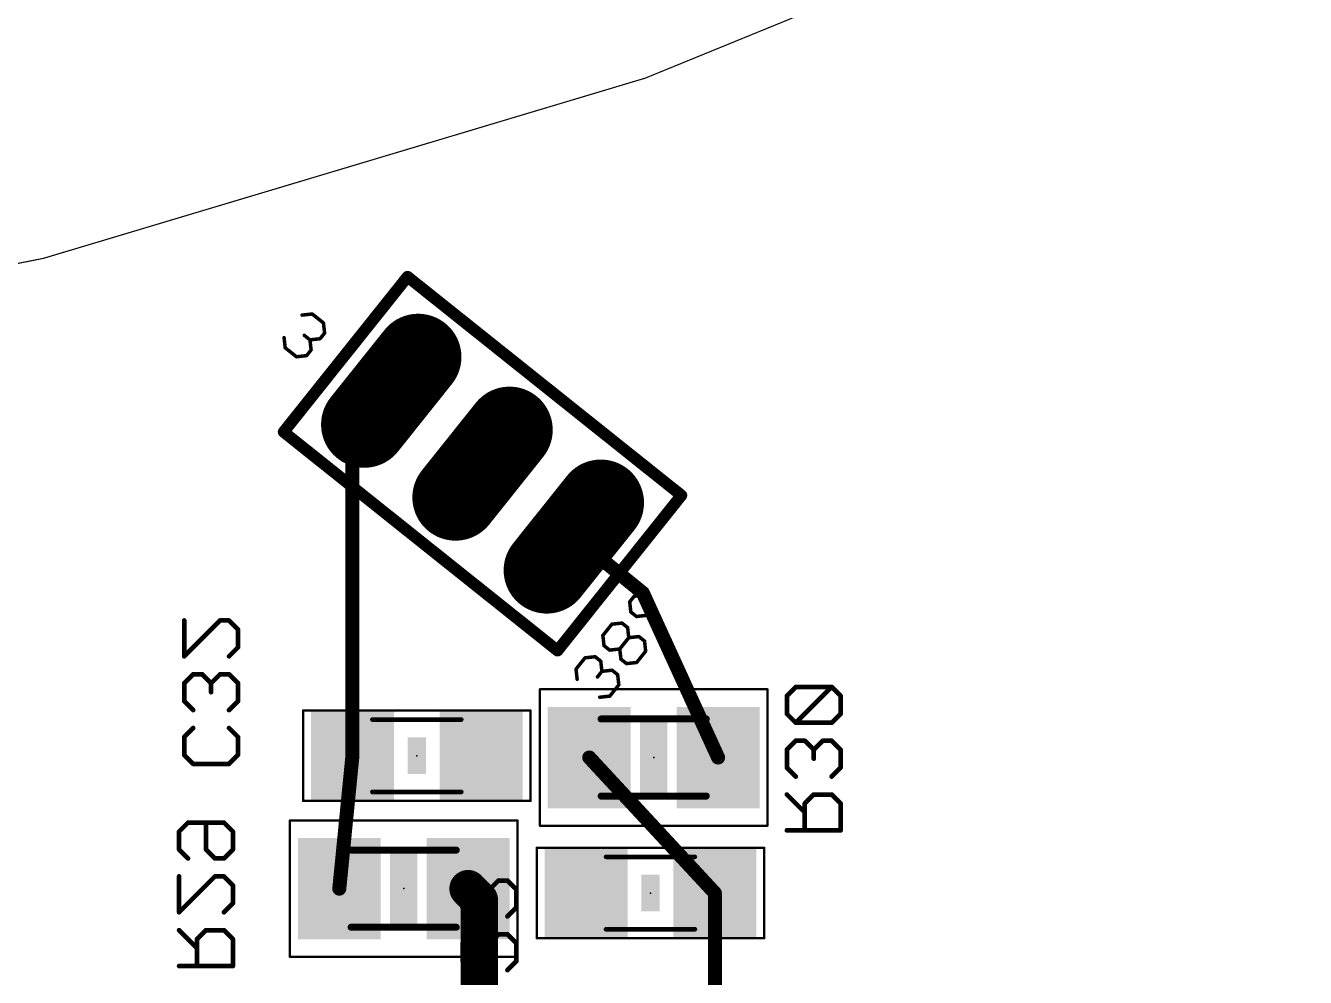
# Model space of a CAD drawing. Extents: x 4 to 288, y -28 to 191.
# Drawn here: x 170.09 to 197.92, y 144.04 to 164.73 of the extents above; entities that cross this region are included whole.
import ezdxf

# ---------------------------------------------------------------- set-up
doc = ezdxf.new("R2010")
doc.units = 0
doc.header["$MEASUREMENT"] = 0
doc.layers.get('0').update_dxf_attribs({"linetype": 'CONTINUOUS'})
for name, color, linetype in [('16', 175, 'CONTINUOUS'), ('17', 82, 'CONTINUOUS'), ('20', 7, 'CONTINUOUS'), ('21', 2, 'CONTINUOUS'), ('23', 7, 'CONTINUOUS'), ('24', 7, 'CONTINUOUS'), ('25', 2, 'CONTINUOUS'), ('26', 3, 'CONTINUOUS'), ('29', 253, 'CONTINUOUS'), ('30', 253, 'CONTINUOUS'), ('32', 253, 'CONTINUOUS'), ('36', 253, 'CONTINUOUS'), ('40', 175, 'CONTINUOUS'), ('44', 253, 'CONTINUOUS'), ('52', 253, 'CONTINUOUS')]:
    doc.layers.add(name, color=color, linetype=linetype)

# ---------------------------------------------------------------- blocks, each defined once
blk = doc.blocks.new('LONGP100')
at = {"const_width": 1}
blk.add_lwpolyline([(-0.5, 0), (0.5, 0)], dxfattribs=at)
at = {"const_width": 0.5}
for points in [[(-0.5, 0.25, 1), (-0.5, -0.25)], [(0.5, -0.25, 1), (0.5, 0.25)]]:
    blk.add_lwpolyline(points, format="xyb", dxfattribs=at)
blk = doc.blocks.new('RECT')
blk.add_solid([(-0.5, -0.5), (0.5, -0.5), (-0.5, 0.5), (0.5, 0.5)])

msp = doc.modelspace()

# ---------------------------------------------------------------- linework, layer by layer
at = {"layer": '16'}
for points, const_width in [([(177.2001, 155.9527), (178.0438, 156.7964)], 0.3048), ([(177.2001, 148.8618), (177.2001, 155.9527)], 0.3048), ([(183.515, 152.4), (182.0139, 153.6271)], 0.3048), ([(185.15, 148.8237), (183.515, 152.4)], 0.3048), ([(176.9144, 145.9725), (177.2001, 148.8618)], 0.3048), ([(182.35, 148.8237), (185.0801, 145.8773)], 0.3048), ([(179.959, 145.7279), (179.7143, 145.9725)], 0.8128), ([(179.959, 143.383), (179.959, 145.7279)], 0.8128), ([(185.0801, 145.8773), (185.0801, 121.92)], 0.3048)]:
    msp.add_lwpolyline(points, dxfattribs=dict(at, const_width=const_width))
for points, const_width in [([(178.0977, 156.7425, 1), (177.9899, 156.8503)], 0.1524), ([(177.2763, 155.9527, 1), (177.1239, 155.9527)], 0.1524), ([(177.1462, 156.0066, 1), (177.254, 155.8989)], 0.1524), ([(182.0621, 153.6861, 1), (181.9657, 153.5681)], 0.1524), ([(183.5843, 152.4317, 1), (183.4457, 152.3683)], 0.1524), ([(183.4668, 152.341, 1), (183.5632, 152.459)], 0.1524), ([(177.1239, 148.8618, 1), (177.2763, 148.8618)], 0.1524), ([(177.2759, 148.8543, 1), (177.1243, 148.8693)], 0.1524), ([(182.4058, 148.8755, 1), (182.2941, 148.7719)], 0.1524), ([(185.0806, 148.792, 1), (185.2193, 148.8554)], 0.1524), ([(179.858, 146.1162, 1), (179.5707, 145.8288)], 0.4064), ([(180.1622, 145.7279, 1), (179.7558, 145.7279)], 0.4064), ([(176.8385, 145.98, 1), (176.9902, 145.965)], 0.1524), ([(179.8153, 145.5842, 1), (180.1027, 145.8716)], 0.4064), ([(185.1563, 145.8773, 1), (185.0039, 145.8773)], 0.1524), ([(185.0242, 145.8255, 1), (185.136, 145.9291)], 0.1524)]:
    msp.add_lwpolyline(points, format="xyb", dxfattribs=dict(at, const_width=const_width))
at = {"layer": '20', "const_width": 0.0254}
for points in [[(71.1264, 186.0347, 2.9429), (202.1142, 186.0347)], [(77.0192, 168.7627, 0.2217), (196.2214, 168.7627)]]:
    msp.add_lwpolyline(points, format="xyb", dxfattribs=at)
at = {"layer": '21'}
for points, const_width in [([(178.3982, 159.2761), (175.7043, 155.9015)], 0.254), ([(184.3534, 154.5221), (178.3982, 159.2761)], 0.254), ([(176.1045, 158.4413), (176.3249, 158.466)], 0.0762), ([(176.3249, 158.466), (176.5699, 158.2704)], 0.0762), ([(176.5946, 158.0501), (176.4968, 157.9276)], 0.0762), ([(176.5699, 158.2704), (176.5946, 158.0501)], 0.0762), ([(175.738, 157.731), (175.7133, 157.9513)], 0.0762), ([(176.2765, 157.9029), (176.154, 158.0007)], 0.0762), ([(176.4968, 157.9276), (176.2765, 157.9029)], 0.0762), ([(176.2765, 157.9029), (176.3012, 157.6826)], 0.0762), ([(175.9831, 157.5353), (175.738, 157.731)], 0.0762), ([(176.2034, 157.5601), (175.9831, 157.5353)], 0.0762), ([(176.3012, 157.6826), (176.2034, 157.5601)], 0.0762), ([(181.6595, 151.1475), (175.7043, 155.9015)], 0.254), ([(184.3534, 154.5221), (181.6595, 151.1475)], 0.254)]:
    msp.add_lwpolyline(points, dxfattribs=dict(at, const_width=const_width))
for points, const_width in [([(178.4378, 159.3257, 1), (178.3586, 159.2264)], 0.127), ([(178.4478, 159.2364, 1), (178.3486, 159.3157)], 0.127), ([(176.1024, 158.4603, 1), (176.1067, 158.4224)], 0.0381), ([(176.3368, 158.4809, 1), (176.313, 158.4512)], 0.0381), ([(176.327, 158.4471, 1), (176.3227, 158.485)], 0.0381), ([(176.5888, 158.2726, 1), (176.551, 158.2683)], 0.0381), ([(176.558, 158.2556, 1), (176.5818, 158.2853)], 0.0381), ([(176.5757, 158.048, 1), (176.6135, 158.0522)], 0.0381), ([(176.6095, 158.0382, 1), (176.5797, 158.062)], 0.0381), ([(175.7323, 157.9534, 1), (175.6944, 157.9491)], 0.0381), ([(176.1659, 158.0156, 1), (176.1421, 157.9858)], 0.0381), ([(176.2954, 157.905, 1), (176.2576, 157.9008)], 0.0381), ([(176.2744, 157.9218, 1), (176.2786, 157.884)], 0.0381), ([(176.2646, 157.888, 1), (176.2884, 157.9178)], 0.0381), ([(176.4819, 157.9395, 1), (176.5117, 157.9157)], 0.0381), ([(176.4989, 157.9087, 1), (176.4947, 157.9465)], 0.0381), ([(175.7499, 157.7458, 1), (175.7262, 157.7161)], 0.0381), ([(175.7191, 157.7288, 1), (175.757, 157.7331)], 0.0381), ([(175.981, 157.5543, 1), (175.9852, 157.5164)], 0.0381), ([(175.9712, 157.5205, 1), (175.995, 157.5502)], 0.0381), ([(176.1885, 157.5719, 1), (176.2183, 157.5482)], 0.0381), ([(176.2055, 157.5411, 1), (176.2013, 157.579)], 0.0381), ([(176.2823, 157.6804, 1), (176.3201, 157.6847)], 0.0381), ([(176.3161, 157.6707, 1), (176.2863, 157.6945)], 0.0381), ([(175.7439, 155.9511, 1), (175.6647, 155.8518)], 0.127), ([(175.6547, 155.9411, 1), (175.7539, 155.8618)], 0.127), ([(184.403, 154.4825, 1), (184.3038, 154.5617)], 0.127), ([(184.3138, 154.4725, 1), (184.393, 154.5717)], 0.127), ([(181.6099, 151.1871, 1), (181.7091, 151.1079)], 0.127), ([(181.6199, 151.0979, 1), (181.6991, 151.1971)], 0.127)]:
    msp.add_lwpolyline(points, format="xyb", dxfattribs=dict(at, const_width=const_width))
at = {"layer": '23'}
msp.add_point((180.0289, 155.2118), dxfattribs=at)
at = {"layer": '24'}
for p in [(178.6001, 148.8618), (183.75, 148.8237), (178.3144, 145.9725), (183.6801, 145.8773)]:
    msp.add_point(p, dxfattribs=at)
at = {"layer": '25', "const_width": 0.0762}
for points in [[(183.2284, 152.2075), (183.3262, 152.33)], [(183.2531, 151.9871), (183.2284, 152.2075)], [(183.3262, 152.33), (183.5466, 152.3547)], [(183.5466, 152.3547), (183.6691, 152.2569)], [(183.6691, 152.2569), (183.6938, 152.0366)], [(183.3757, 151.8893), (183.2531, 151.9871)], [(183.596, 151.9141), (183.3757, 151.8893)], [(183.6938, 152.0366), (183.596, 151.9141)], [(182.6448, 151.4763), (182.8404, 151.7214)], [(182.8404, 151.7214), (183.0607, 151.7461)], [(183.0607, 151.7461), (183.1832, 151.6483)], [(183.1832, 151.6483), (183.2079, 151.428)], [(182.6695, 151.256), (182.6448, 151.4763)], [(183.0123, 151.1829), (183.2079, 151.428)], [(183.2079, 151.428), (183.4283, 151.4527)], [(183.4283, 151.4527), (183.5508, 151.3549)], [(183.5508, 151.3549), (183.5755, 151.1345)], [(182.792, 151.1582), (182.6695, 151.256)], [(183.0123, 151.1829), (182.792, 151.1582)], [(183.037, 150.9626), (183.0123, 151.1829)], [(183.5755, 151.1345), (183.3799, 150.8895)], [(182.0611, 150.7452), (182.2567, 150.9902)], [(182.2567, 150.9902), (182.4771, 151.015)], [(182.4771, 151.015), (182.5996, 150.9172)], [(182.5996, 150.9172), (182.6243, 150.6968)], [(183.1596, 150.8648), (183.037, 150.9626)], [(183.3799, 150.8895), (183.1596, 150.8648)], [(182.0858, 150.5249), (182.0611, 150.7452)], [(182.6243, 150.6968), (182.5265, 150.5743)], [(182.6243, 150.6968), (182.8446, 150.7215)], [(182.8446, 150.7215), (182.9671, 150.6237)], [(182.9671, 150.6237), (182.9918, 150.4034)], [(182.9918, 150.4034), (182.7962, 150.1584)], [(182.7962, 150.1584), (182.5759, 150.1337)]]:
    msp.add_lwpolyline(points, dxfattribs=at)
at = {"layer": '25', "const_width": 0.0381}
for points in [[(183.2474, 152.2096, 1), (183.2095, 152.2053)], [(183.2135, 152.2193, 1), (183.2433, 152.1956)], [(183.3241, 152.3489, 1), (183.3284, 152.311)], [(183.3411, 152.3181, 1), (183.3113, 152.3419)], [(183.5584, 152.3696, 1), (183.5347, 152.3398)], [(183.5487, 152.3358, 1), (183.5444, 152.3736)], [(183.688, 152.259, 1), (183.6501, 152.2548)], [(183.6572, 152.242, 1), (183.681, 152.2718)], [(183.265, 152.002, 1), (183.2413, 151.9723)], [(183.2342, 151.985, 1), (183.2721, 151.9893)], [(183.5811, 151.9259, 1), (183.6109, 151.9022)], [(183.5981, 151.8951, 1), (183.5939, 151.933)], [(183.6749, 152.0344, 1), (183.7127, 152.0387)], [(183.7087, 152.0247, 1), (183.6789, 152.0485)], [(182.8383, 151.7403, 1), (182.8425, 151.7024)], [(182.8553, 151.7095, 1), (182.8255, 151.7333)], [(183.0726, 151.761, 1), (183.0488, 151.7312)], [(183.0628, 151.7272, 1), (183.0586, 151.765)], [(183.2022, 151.6504, 1), (183.1643, 151.6462)], [(183.1713, 151.6334, 1), (183.1951, 151.6632)], [(183.3735, 151.9083, 1), (183.3778, 151.8704)], [(183.3638, 151.8744, 1), (183.3875, 151.9042)], [(182.6637, 151.4785, 1), (182.6258, 151.4742)], [(182.6299, 151.4882, 1), (182.6597, 151.4645)], [(183.2058, 151.4469, 1), (183.2101, 151.409)], [(183.189, 151.4258, 1), (183.2269, 151.4301)], [(183.2228, 151.4161, 1), (183.1931, 151.4398)], [(183.4401, 151.4676, 1), (183.4164, 151.4378)], [(183.4304, 151.4337, 1), (183.4261, 151.4716)], [(183.5697, 151.357, 1), (183.5318, 151.3527)], [(183.5389, 151.34, 1), (183.5627, 151.3698)], [(182.6814, 151.2709, 1), (182.6576, 151.2411)], [(182.6506, 151.2539, 1), (182.6884, 151.2581)], [(182.7899, 151.1771, 1), (182.7941, 151.1393)], [(182.7801, 151.1433, 1), (182.8039, 151.1731)], [(183.0313, 151.185, 1), (182.9934, 151.1808)], [(182.9974, 151.1948, 1), (183.0272, 151.171)], [(183.0145, 151.164, 1), (183.0102, 151.2019)], [(183.5566, 151.1324, 1), (183.5944, 151.1367)], [(183.5904, 151.1227, 1), (183.5606, 151.1464)], [(182.2546, 151.0092, 1), (182.2589, 150.9713)], [(182.2716, 150.9784, 1), (182.2419, 151.0021)], [(182.4889, 151.0298, 1), (182.4652, 151.0001)], [(182.4792, 150.996, 1), (182.4749, 151.0339)], [(182.6185, 150.9193, 1), (182.5806, 150.915)], [(182.5877, 150.9023, 1), (182.6115, 150.932)], [(183.0489, 150.9775, 1), (183.0252, 150.9477)], [(183.0181, 150.9605, 1), (183.056, 150.9647)], [(183.1574, 150.8837, 1), (183.1617, 150.8459)], [(183.1477, 150.8499, 1), (183.1715, 150.8797)], [(183.365, 150.9014, 1), (183.3948, 150.8776)], [(183.382, 150.8706, 1), (183.3778, 150.9084)], [(182.0801, 150.7473, 1), (182.0422, 150.7431)], [(182.0462, 150.7571, 1), (182.076, 150.7333)], [(182.0669, 150.5228, 1), (182.1048, 150.527)], [(182.5116, 150.5862, 1), (182.5414, 150.5624)], [(182.6222, 150.7158, 1), (182.6264, 150.6779)], [(182.6054, 150.6947, 1), (182.6432, 150.699)], [(182.6392, 150.6849, 1), (182.6094, 150.7087)], [(182.8565, 150.7364, 1), (182.8327, 150.7067)], [(182.8467, 150.7026, 1), (182.8425, 150.7405)], [(182.9861, 150.6259, 1), (182.9482, 150.6216)], [(182.9552, 150.6089, 1), (182.979, 150.6386)], [(182.9729, 150.4013, 1), (183.0108, 150.4055)], [(183.0067, 150.3915, 1), (182.977, 150.4153)], [(182.5738, 150.1526, 1), (182.578, 150.1147)], [(182.7813, 150.1703, 1), (182.8111, 150.1465)], [(182.7984, 150.1395, 1), (182.7941, 150.1773)]]:
    msp.add_lwpolyline(points, format="xyb", dxfattribs=at)
at = {"layer": '26', "const_width": 0.1016}
for points in [[(173.5423, 151.803), (173.5423, 151.0234)], [(173.5423, 151.0234), (174.3219, 151.803)], [(174.3219, 151.803), (174.5168, 151.803)], [(174.5168, 151.803), (174.7117, 151.6081)], [(174.7117, 151.6081), (174.7117, 151.2183)], [(174.7117, 151.2183), (174.5168, 151.0234)], [(173.7372, 150.6336), (173.5423, 150.4387)], [(173.9321, 150.6336), (173.7372, 150.6336)], [(174.127, 150.4387), (173.9321, 150.6336)], [(174.3219, 150.6336), (174.127, 150.4387)], [(174.5168, 150.6336), (174.3219, 150.6336)], [(174.7117, 150.4387), (174.5168, 150.6336)], [(173.5423, 150.4387), (173.5423, 150.0489)], [(174.127, 150.4387), (174.127, 150.2438)], [(174.7117, 150.0489), (174.7117, 150.4387)], [(186.8404, 150.3578), (186.6455, 150.1629)], [(187.62, 150.3578), (186.8404, 150.3578)], [(186.8404, 149.5782), (187.62, 150.3578)], [(187.8149, 150.1629), (187.62, 150.3578)], [(173.5423, 150.0489), (173.7372, 149.854)], [(174.5168, 149.854), (174.7117, 150.0489)], [(186.6455, 150.1629), (186.6455, 149.7731)], [(187.8149, 149.7731), (187.8149, 150.1629)], [(186.6455, 149.7731), (186.8404, 149.5782)], [(187.62, 149.5782), (187.8149, 149.7731)], [(173.5423, 149.2693), (173.7372, 149.4642)], [(174.5168, 149.4642), (174.7117, 149.2693)], [(186.8404, 149.5782), (187.62, 149.5782)], [(173.5423, 148.8795), (173.5423, 149.2693)], [(174.7117, 149.2693), (174.7117, 148.8795)], [(186.8404, 149.1884), (186.6455, 148.9935)], [(187.0353, 149.1884), (186.8404, 149.1884)], [(187.2302, 148.9935), (187.0353, 149.1884)], [(187.4251, 149.1884), (187.2302, 148.9935)], [(187.62, 149.1884), (187.4251, 149.1884)], [(187.8149, 148.9935), (187.62, 149.1884)], [(173.7372, 148.6846), (173.5423, 148.8795)], [(174.7117, 148.8795), (174.5168, 148.6846)], [(186.6455, 148.9935), (186.6455, 148.6037)], [(187.2302, 148.9935), (187.2302, 148.7986)], [(187.8149, 148.6037), (187.8149, 148.9935)], [(174.5168, 148.6846), (173.7372, 148.6846)], [(186.6455, 148.6037), (186.8404, 148.4088)], [(187.62, 148.4088), (187.8149, 148.6037)], [(187.0353, 147.6292), (186.6455, 148.019)], [(187.2302, 148.019), (187.0353, 147.8241)], [(187.62, 148.019), (187.2302, 148.019)], [(187.8149, 147.8241), (187.62, 148.019)], [(187.0353, 147.8241), (187.0353, 147.2394)], [(187.8149, 147.2394), (187.8149, 147.8241)], [(173.4313, 147.2138), (173.6262, 147.4087)], [(173.4313, 146.824), (173.4313, 147.2138)], [(173.6262, 147.4087), (174.4058, 147.4087)], [(174.016, 146.824), (174.016, 147.4087)], [(174.4058, 147.4087), (174.6007, 147.2138)], [(174.6007, 147.2138), (174.6007, 146.824)], [(186.6455, 147.2394), (187.8149, 147.2394)], [(173.6262, 146.6291), (173.4313, 146.824)], [(174.2109, 146.6291), (174.016, 146.824)], [(174.4058, 146.6291), (174.2109, 146.6291)], [(174.6007, 146.824), (174.4058, 146.6291)], [(173.4313, 146.2393), (173.4313, 145.4597)], [(173.4313, 145.4597), (174.2109, 146.2393)], [(174.2109, 146.2393), (174.4058, 146.2393)], [(174.4058, 146.2393), (174.6007, 146.0444)], [(174.6007, 146.0444), (174.6007, 145.6546)], [(179.7911, 146.1497), (179.5962, 145.9548)], [(179.986, 146.1497), (179.7911, 146.1497)], [(180.1809, 145.9548), (179.986, 146.1497)], [(180.3758, 146.1497), (180.1809, 145.9548)], [(180.5707, 146.1497), (180.3758, 146.1497)], [(180.7656, 145.9548), (180.5707, 146.1497)], [(179.5962, 145.9548), (179.5962, 145.565)], [(180.1809, 145.9548), (180.1809, 145.7599)], [(180.7656, 145.565), (180.7656, 145.9548)], [(174.6007, 145.6546), (174.4058, 145.4597)], [(179.5962, 145.565), (179.7911, 145.3701)], [(180.5707, 145.3701), (180.7656, 145.565)], [(173.8211, 144.6801), (173.4313, 145.0699)], [(174.016, 145.0699), (173.8211, 144.875)], [(174.4058, 145.0699), (174.016, 145.0699)], [(174.6007, 144.875), (174.4058, 145.0699)], [(179.7911, 144.9803), (179.5962, 144.7854)], [(179.986, 144.9803), (179.7911, 144.9803)], [(180.1809, 144.7854), (179.986, 144.9803)], [(180.3758, 144.9803), (180.1809, 144.7854)], [(180.5707, 144.9803), (180.3758, 144.9803)], [(180.7656, 144.7854), (180.5707, 144.9803)], [(173.8211, 144.875), (173.8211, 144.2903)], [(174.6007, 144.2903), (174.6007, 144.875)], [(179.5962, 144.7854), (179.5962, 144.3956)], [(180.1809, 144.7854), (180.1809, 144.5905)], [(180.7656, 144.3956), (180.7656, 144.7854)], [(179.5962, 144.3956), (179.7911, 144.2007)], [(180.5707, 144.2007), (180.7656, 144.3956)], [(173.4313, 144.2903), (174.6007, 144.2903)]]:
    msp.add_lwpolyline(points, dxfattribs=at)
at = {"layer": '26', "const_width": 0.0508}
for points in [[(173.5677, 151.803, 1), (173.5169, 151.803)], [(174.3219, 151.8284, 1), (174.3219, 151.7776)], [(174.3398, 151.785, 1), (174.3039, 151.8209)], [(174.5347, 151.8209, 1), (174.4988, 151.785)], [(174.5168, 151.7776, 1), (174.5168, 151.8284)], [(174.7371, 151.6081, 1), (174.6863, 151.6081)], [(174.6937, 151.5901, 1), (174.7296, 151.626)], [(174.6863, 151.2183, 1), (174.7371, 151.2183)], [(174.7296, 151.2003, 1), (174.6937, 151.2362)], [(173.5243, 151.0413, 1), (173.5602, 151.0054)], [(173.5169, 151.0234, 1), (173.5677, 151.0234)], [(174.4988, 151.0413, 1), (174.5347, 151.0054)], [(173.7372, 150.659, 1), (173.7372, 150.6082)], [(173.7551, 150.6156, 1), (173.7192, 150.6515)], [(173.95, 150.6515, 1), (173.9141, 150.6156)], [(173.9321, 150.6082, 1), (173.9321, 150.659)], [(174.3219, 150.659, 1), (174.3219, 150.6082)], [(174.3398, 150.6156, 1), (174.3039, 150.6515)], [(174.5347, 150.6515, 1), (174.4988, 150.6156)], [(174.5168, 150.6082, 1), (174.5168, 150.659)], [(173.5677, 150.4387, 1), (173.5169, 150.4387)], [(173.5243, 150.4566, 1), (173.5602, 150.4207)], [(174.1524, 150.4387, 1), (174.1016, 150.4387)], [(174.109, 150.4566, 1), (174.1449, 150.4207)], [(174.1016, 150.2438, 1), (174.1524, 150.2438)], [(174.109, 150.4207, 1), (174.1449, 150.4566)], [(174.7371, 150.4387, 1), (174.6863, 150.4387)], [(174.6937, 150.4207, 1), (174.7296, 150.4566)], [(186.8404, 150.3832, 1), (186.8404, 150.3324)], [(186.8584, 150.3398, 1), (186.8225, 150.3757)], [(187.638, 150.3757, 1), (187.6021, 150.3398)], [(187.638, 150.3398, 1), (187.6021, 150.3757)], [(187.62, 150.3324, 1), (187.62, 150.3832)], [(173.5602, 150.0668, 1), (173.5243, 150.0309)], [(173.5169, 150.0489, 1), (173.5677, 150.0489)], [(174.6863, 150.0489, 1), (174.7371, 150.0489)], [(174.7296, 150.0309, 1), (174.6937, 150.0668)], [(186.6709, 150.1629, 1), (186.6201, 150.1629)], [(186.6276, 150.1808, 1), (186.6635, 150.1449)], [(187.8403, 150.1629, 1), (187.7895, 150.1629)], [(187.797, 150.1449, 1), (187.8329, 150.1808)], [(173.7192, 149.836, 1), (173.7551, 149.8719)], [(174.4988, 149.8719, 1), (174.5347, 149.836)], [(186.6201, 149.7731, 1), (186.6709, 149.7731)], [(186.6635, 149.791, 1), (186.6276, 149.7551)], [(187.7895, 149.7731, 1), (187.8403, 149.7731)], [(187.8329, 149.7551, 1), (187.797, 149.791)], [(173.7551, 149.4462, 1), (173.7192, 149.4821)], [(174.5347, 149.4821, 1), (174.4988, 149.4462)], [(186.8404, 149.6036, 1), (186.8404, 149.5528)], [(186.8225, 149.5961, 1), (186.8584, 149.5602)], [(186.8225, 149.5602, 1), (186.8584, 149.5961)], [(187.6021, 149.5961, 1), (187.638, 149.5602)], [(187.62, 149.5528, 1), (187.62, 149.6036)], [(173.5677, 149.2693, 1), (173.5169, 149.2693)], [(173.5243, 149.2872, 1), (173.5602, 149.2513)], [(174.7371, 149.2693, 1), (174.6863, 149.2693)], [(174.6937, 149.2513, 1), (174.7296, 149.2872)], [(186.8404, 149.2138, 1), (186.8404, 149.163)], [(186.8584, 149.1704, 1), (186.8225, 149.2063)], [(187.0533, 149.2063, 1), (187.0174, 149.1704)], [(187.0353, 149.163, 1), (187.0353, 149.2138)], [(187.4251, 149.2138, 1), (187.4251, 149.163)], [(187.4431, 149.1704, 1), (187.4072, 149.2063)], [(187.638, 149.2063, 1), (187.6021, 149.1704)], [(187.62, 149.163, 1), (187.62, 149.2138)], [(173.5602, 148.8974, 1), (173.5243, 148.8615)], [(173.5169, 148.8795, 1), (173.5677, 148.8795)], [(174.6863, 148.8795, 1), (174.7371, 148.8795)], [(174.7296, 148.8615, 1), (174.6937, 148.8974)], [(186.6709, 148.9935, 1), (186.6201, 148.9935)], [(186.6276, 149.0114, 1), (186.6635, 148.9755)], [(187.2556, 148.9935, 1), (187.2048, 148.9935)], [(187.2123, 149.0114, 1), (187.2482, 148.9755)], [(187.2123, 148.9755, 1), (187.2482, 149.0114)], [(187.8403, 148.9935, 1), (187.7895, 148.9935)], [(187.797, 148.9755, 1), (187.8329, 149.0114)], [(173.7372, 148.71, 1), (173.7372, 148.6592)], [(173.7192, 148.6666, 1), (173.7551, 148.7025)], [(174.4988, 148.7025, 1), (174.5347, 148.6666)], [(174.5168, 148.6592, 1), (174.5168, 148.71)], [(186.6201, 148.6037, 1), (186.6709, 148.6037)], [(186.6635, 148.6216, 1), (186.6276, 148.5857)], [(187.2048, 148.7986, 1), (187.2556, 148.7986)], [(187.7895, 148.6037, 1), (187.8403, 148.6037)], [(187.8329, 148.5857, 1), (187.797, 148.6216)], [(186.8225, 148.3908, 1), (186.8584, 148.4267)], [(187.6021, 148.4267, 1), (187.638, 148.3908)], [(186.6635, 148.0369, 1), (186.6276, 148.001)], [(187.2302, 148.0444, 1), (187.2302, 147.9936)], [(187.2482, 148.001, 1), (187.2123, 148.0369)], [(187.638, 148.0369, 1), (187.6021, 148.001)], [(187.62, 147.9936, 1), (187.62, 148.0444)], [(187.0607, 147.8241, 1), (187.0099, 147.8241)], [(187.0174, 147.842, 1), (187.0533, 147.8061)], [(187.8403, 147.8241, 1), (187.7895, 147.8241)], [(187.797, 147.8061, 1), (187.8329, 147.842)], [(187.0174, 147.6112, 1), (187.0533, 147.6471)], [(173.4567, 147.2138, 1), (173.4059, 147.2138)], [(173.4134, 147.2318, 1), (173.4493, 147.1959)], [(173.6262, 147.4341, 1), (173.6262, 147.3833)], [(173.6442, 147.3908, 1), (173.6083, 147.4267)], [(174.0414, 147.4087, 1), (173.9906, 147.4087)], [(174.4238, 147.4267, 1), (174.3879, 147.3908)], [(174.4058, 147.3833, 1), (174.4058, 147.4341)], [(174.6261, 147.2138, 1), (174.5753, 147.2138)], [(174.5828, 147.1959, 1), (174.6187, 147.2318)], [(186.6455, 147.2648, 1), (186.6455, 147.214)], [(187.0099, 147.2394, 1), (187.0607, 147.2394)], [(187.7895, 147.2394, 1), (187.8403, 147.2394)], [(187.8149, 147.214, 1), (187.8149, 147.2648)], [(173.4059, 146.824, 1), (173.4567, 146.824)], [(173.4493, 146.842, 1), (173.4134, 146.8061)], [(173.6083, 146.6112, 1), (173.6442, 146.6471)], [(173.9906, 146.824, 1), (174.0414, 146.824)], [(174.034, 146.842, 1), (173.9981, 146.8061)], [(174.2109, 146.6545, 1), (174.2109, 146.6037)], [(174.193, 146.6112, 1), (174.2289, 146.6471)], [(174.3879, 146.6471, 1), (174.4238, 146.6112)], [(174.4058, 146.6037, 1), (174.4058, 146.6545)], [(174.5753, 146.824, 1), (174.6261, 146.824)], [(174.6187, 146.8061, 1), (174.5828, 146.842)], [(173.4567, 146.2393, 1), (173.4059, 146.2393)], [(174.2109, 146.2647, 1), (174.2109, 146.2139)], [(174.2289, 146.2214, 1), (174.193, 146.2573)], [(174.4238, 146.2573, 1), (174.3879, 146.2214)], [(174.4058, 146.2139, 1), (174.4058, 146.2647)], [(174.6261, 146.0444, 1), (174.5753, 146.0444)], [(179.7911, 146.1751, 1), (179.7911, 146.1243)], [(179.809, 146.1317, 1), (179.7731, 146.1676)], [(180.0039, 146.1676, 1), (179.968, 146.1317)], [(179.986, 146.1243, 1), (179.986, 146.1751)], [(180.3758, 146.1751, 1), (180.3758, 146.1243)], [(180.3937, 146.1317, 1), (180.3578, 146.1676)], [(180.5886, 146.1676, 1), (180.5527, 146.1317)], [(180.5707, 146.1243, 1), (180.5707, 146.1751)], [(174.5828, 146.0265, 1), (174.6187, 146.0624)], [(179.6216, 145.9548, 1), (179.5708, 145.9548)], [(179.5782, 145.9727, 1), (179.6141, 145.9368)], [(180.2063, 145.9548, 1), (180.1555, 145.9548)], [(180.1629, 145.9727, 1), (180.1988, 145.9368)], [(180.1629, 145.9368, 1), (180.1988, 145.9727)], [(180.791, 145.9548, 1), (180.7402, 145.9548)], [(180.7476, 145.9368, 1), (180.7835, 145.9727)], [(174.5753, 145.6546, 1), (174.6261, 145.6546)], [(174.6187, 145.6367, 1), (174.5828, 145.6726)], [(179.6141, 145.5829, 1), (179.5782, 145.547)], [(179.5708, 145.565, 1), (179.6216, 145.565)], [(180.1555, 145.7599, 1), (180.2063, 145.7599)], [(180.7402, 145.565, 1), (180.791, 145.565)], [(180.7835, 145.547, 1), (180.7476, 145.5829)], [(173.4059, 145.4597, 1), (173.4567, 145.4597)], [(173.4134, 145.4777, 1), (173.4493, 145.4418)], [(174.3879, 145.4777, 1), (174.4238, 145.4418)], [(179.7731, 145.3521, 1), (179.809, 145.388)], [(180.5527, 145.388, 1), (180.5886, 145.3521)], [(173.4493, 145.0879, 1), (173.4134, 145.052)], [(174.016, 145.0953, 1), (174.016, 145.0445)], [(174.034, 145.052, 1), (173.9981, 145.0879)], [(174.4238, 145.0879, 1), (174.3879, 145.052)], [(174.4058, 145.0445, 1), (174.4058, 145.0953)], [(179.7911, 145.0057, 1), (179.7911, 144.9549)], [(179.809, 144.9623, 1), (179.7731, 144.9982)], [(180.0039, 144.9982, 1), (179.968, 144.9623)], [(179.986, 144.9549, 1), (179.986, 145.0057)], [(180.3758, 145.0057, 1), (180.3758, 144.9549)], [(180.3937, 144.9623, 1), (180.3578, 144.9982)], [(180.5886, 144.9982, 1), (180.5527, 144.9623)], [(180.5707, 144.9549, 1), (180.5707, 145.0057)], [(173.8465, 144.875, 1), (173.7957, 144.875)], [(173.8032, 144.893, 1), (173.8391, 144.8571)], [(173.8032, 144.6622, 1), (173.8391, 144.6981)], [(174.6261, 144.875, 1), (174.5753, 144.875)], [(174.5828, 144.8571, 1), (174.6187, 144.893)], [(179.6216, 144.7854, 1), (179.5708, 144.7854)], [(179.5782, 144.8033, 1), (179.6141, 144.7674)], [(180.2063, 144.7854, 1), (180.1555, 144.7854)], [(180.1629, 144.8033, 1), (180.1988, 144.7674)], [(180.1629, 144.7674, 1), (180.1988, 144.8033)], [(180.791, 144.7854, 1), (180.7402, 144.7854)], [(180.7476, 144.7674, 1), (180.7835, 144.8033)], [(179.6141, 144.4135, 1), (179.5782, 144.3776)], [(180.1555, 144.5905, 1), (180.2063, 144.5905)], [(180.7835, 144.3776, 1), (180.7476, 144.4135)], [(173.4313, 144.3157, 1), (173.4313, 144.2649)], [(173.7957, 144.2903, 1), (173.8465, 144.2903)], [(174.5753, 144.2903, 1), (174.6261, 144.2903)], [(174.6007, 144.2649, 1), (174.6007, 144.3157)], [(179.5708, 144.3956, 1), (179.6216, 144.3956)], [(179.7731, 144.1827, 1), (179.809, 144.2186)], [(180.5527, 144.2186, 1), (180.5886, 144.1827)], [(180.7402, 144.3956, 1), (180.791, 144.3956)]]:
    msp.add_lwpolyline(points, format="xyb", dxfattribs=at)
at = {"layer": '40', "const_width": 0.0508}
for points in [[(186.2229, 150.3067), (181.2769, 150.3067)], [(181.2769, 150.3067), (181.2769, 147.3407)], [(186.2229, 147.3407), (186.2229, 150.3067)], [(181.0731, 149.8448), (176.1271, 149.8448)], [(176.1271, 149.8448), (176.1271, 147.8788)], [(181.0731, 147.8788), (181.0731, 149.8448)], [(176.1271, 147.8788), (181.0731, 147.8788)], [(180.7874, 147.4555), (175.8414, 147.4555)], [(175.8414, 147.4555), (175.8414, 144.4895)], [(180.7874, 144.4895), (180.7874, 147.4555)], [(181.2769, 147.3407), (186.2229, 147.3407)], [(186.1531, 146.8603), (181.2071, 146.8603)], [(181.2071, 146.8603), (181.2071, 144.8943)], [(186.1531, 144.8943), (186.1531, 146.8603)], [(181.2071, 144.8943), (186.1531, 144.8943)], [(175.8414, 144.4895), (180.7874, 144.4895)]]:
    msp.add_lwpolyline(points, dxfattribs=at)
at = {"layer": '40', "const_width": 0.0254}
for points in [[(181.2769, 150.3194, 1), (181.2769, 150.294)], [(181.2896, 150.3067, 1), (181.2643, 150.3067)], [(186.2356, 150.3067, 1), (186.2103, 150.3067)], [(186.2229, 150.294, 1), (186.2229, 150.3194)], [(176.1271, 149.8575, 1), (176.1271, 149.8321)], [(176.1398, 149.8448, 1), (176.1144, 149.8448)], [(181.0858, 149.8448, 1), (181.0604, 149.8448)], [(181.0731, 149.8321, 1), (181.0731, 149.8575)], [(176.1271, 147.8915, 1), (176.1271, 147.8661)], [(176.1144, 147.8788, 1), (176.1398, 147.8788)], [(181.0604, 147.8788, 1), (181.0858, 147.8788)], [(181.0731, 147.8661, 1), (181.0731, 147.8915)], [(175.8414, 147.4682, 1), (175.8414, 147.4428)], [(175.8541, 147.4555, 1), (175.8287, 147.4555)], [(180.8, 147.4555, 1), (180.7747, 147.4555)], [(180.7874, 147.4428, 1), (180.7874, 147.4682)], [(181.2769, 147.3534, 1), (181.2769, 147.328)], [(181.2643, 147.3407, 1), (181.2896, 147.3407)], [(186.2103, 147.3407, 1), (186.2356, 147.3407)], [(186.2229, 147.328, 1), (186.2229, 147.3534)], [(181.2071, 146.873, 1), (181.2071, 146.8476)], [(181.2198, 146.8603, 1), (181.1944, 146.8603)], [(186.1658, 146.8603, 1), (186.1404, 146.8603)], [(186.1531, 146.8476, 1), (186.1531, 146.873)], [(181.2071, 144.907, 1), (181.2071, 144.8816)], [(181.1944, 144.8943, 1), (181.2198, 144.8943)], [(186.1404, 144.8943, 1), (186.1658, 144.8943)], [(186.1531, 144.8816, 1), (186.1531, 144.907)], [(175.8414, 144.5022, 1), (175.8414, 144.4768)], [(175.8287, 144.4895, 1), (175.8541, 144.4895)], [(180.7747, 144.4895, 1), (180.8, 144.4895)], [(180.7874, 144.4768, 1), (180.7874, 144.5022)]]:
    msp.add_lwpolyline(points, format="xyb", dxfattribs=at)
at = {"layer": '44'}
for centre in [(178.0438, 156.7964), (180.0289, 155.2118), (182.0139, 153.6271)]:
    msp.add_circle(centre, 0.4, dxfattribs=at)
at = {"layer": '52'}
for points, const_width in [([(182.607, 149.6619), (184.893, 149.6619)], 0.1524), ([(177.6351, 149.6488), (179.5651, 149.6488)], 0.1016), ([(177.6351, 148.0748), (179.5651, 148.0748)], 0.1016), ([(182.607, 147.9855), (184.893, 147.9855)], 0.1524), ([(179.4574, 146.8107), (177.1714, 146.8107)], 0.1524), ([(182.7151, 146.6643), (184.6451, 146.6643)], 0.1016), ([(179.4574, 145.1343), (177.1714, 145.1343)], 0.1524), ([(182.7151, 145.0903), (184.6451, 145.0903)], 0.1016)]:
    msp.add_lwpolyline(points, dxfattribs=dict(at, const_width=const_width))
for points, const_width in [([(182.607, 149.7, 1), (182.607, 149.6238)], 0.0762), ([(184.893, 149.6238, 1), (184.893, 149.7)], 0.0762), ([(177.6351, 149.6742, 1), (177.6351, 149.6234)], 0.0508), ([(179.5651, 149.6234, 1), (179.5651, 149.6742)], 0.0508), ([(177.6351, 148.1002, 1), (177.6351, 148.0494)], 0.0508), ([(179.5651, 148.0494, 1), (179.5651, 148.1002)], 0.0508), ([(182.607, 148.0236, 1), (182.607, 147.9474)], 0.0762), ([(184.893, 147.9474, 1), (184.893, 148.0236)], 0.0762), ([(177.1714, 146.8488, 1), (177.1714, 146.7726)], 0.0762), ([(179.4574, 146.7726, 1), (179.4574, 146.8488)], 0.0762), ([(182.7151, 146.6897, 1), (182.7151, 146.6389)], 0.0508), ([(184.6451, 146.6389, 1), (184.6451, 146.6897)], 0.0508), ([(177.1714, 145.1724, 1), (177.1714, 145.0962)], 0.0762), ([(179.4574, 145.0962, 1), (179.4574, 145.1724)], 0.0762), ([(182.7151, 145.1157, 1), (182.7151, 145.0649)], 0.0508), ([(184.6451, 145.0649, 1), (184.6451, 145.1157)], 0.0508)]:
    msp.add_lwpolyline(points, format="xyb", dxfattribs=dict(at, const_width=const_width))

# ---------------------------------------------------------------- block references
at = {"layer": '16', "xscale": 1.6}
for p, yscale in [((177.2001, 148.8618), 1.8), ((180.0001, 148.8618), 1.8), ((176.9144, 145.9725), 2), ((179.7143, 145.9725), 2), ((182.2801, 145.8773), 1.8), ((185.0801, 145.8773), 1.8)]:
    msp.add_blockref('RECT', p, dxfattribs=dict(at, yscale=yscale))
at = {"layer": '16', "xscale": 1.6, "yscale": 2, "rotation": 180}
for p in [(182.35, 148.8237), (185.15, 148.8237)]:
    msp.add_blockref('RECT', p, dxfattribs=at)
at = {"layer": '17', "xscale": 1.6764, "yscale": 1.6764, "rotation": 231.4}
for p in [(178.0438, 156.7964), (178.0438, 156.7964), (180.0289, 155.2118), (180.0289, 155.2118), (182.0139, 153.6271), (182.0139, 153.6271)]:
    msp.add_blockref('LONGP100', p, dxfattribs=at)
at = {"layer": '29', "xscale": 1.8796, "yscale": 1.8796, "rotation": 231.4}
for p in [(178.0438, 156.7964), (180.0289, 155.2118), (182.0139, 153.6271)]:
    msp.add_blockref('LONGP100', p, dxfattribs=at)
at = {"layer": '30'}
for name, p, xscale, yscale, rotation in [('LONGP100', (178.0438, 156.7964), 1.8796, 1.8796, 231.4), ('LONGP100', (180.0289, 155.2118), 1.8796, 1.8796, 231.4), ('LONGP100', (182.0139, 153.6271), 1.8796, 1.8796, 231.4), ('RECT', (182.35, 148.8237), 1.8032, 2.2032, 180), ('RECT', (185.15, 148.8237), 1.8032, 2.2032, 180)]:
    msp.add_blockref(name, p, dxfattribs=dict(at, xscale=xscale, yscale=yscale, rotation=rotation))
at = {"layer": '30', "xscale": 1.8032}
for p, yscale in [((177.2001, 148.8618), 2.0032), ((180.0001, 148.8618), 2.0032), ((176.9144, 145.9725), 2.2032), ((179.7143, 145.9725), 2.2032), ((182.2801, 145.8773), 2.0032), ((185.0801, 145.8773), 2.0032)]:
    msp.add_blockref('RECT', p, dxfattribs=dict(at, yscale=yscale))
at = {"layer": '32', "xscale": 1.6}
for p, yscale in [((177.2001, 148.8618), 1.8), ((180.0001, 148.8618), 1.8), ((176.9144, 145.9725), 2), ((179.7143, 145.9725), 2), ((182.2801, 145.8773), 1.8), ((185.0801, 145.8773), 1.8)]:
    msp.add_blockref('RECT', p, dxfattribs=dict(at, yscale=yscale))
at = {"layer": '32', "xscale": 1.6, "yscale": 2, "rotation": 180}
for p in [(182.35, 148.8237), (185.15, 148.8237)]:
    msp.add_blockref('RECT', p, dxfattribs=at)
at = {"layer": '36', "xscale": 0.6, "yscale": 1.6002, "rotation": 180}
msp.add_blockref('RECT', (183.75, 148.8237), dxfattribs=at)
at = {"layer": '36'}
for p, xscale, yscale in [((178.6001, 148.8618), 0.3998, 0.8002), ((178.3144, 145.9725), 0.6, 1.6002), ((183.6801, 145.8773), 0.3998, 0.8002)]:
    msp.add_blockref('RECT', p, dxfattribs=dict(at, xscale=xscale, yscale=yscale))
at = {"layer": '52'}
for p, xscale, yscale in [((177.2734, 148.8627), 0.7501, 1.7), ((179.9269, 148.8609), 0.7501, 1.7), ((176.9047, 145.9725), 0.5842, 1.8288), ((179.7241, 145.9725), 0.5842, 1.8288), ((182.3534, 145.8782), 0.7501, 1.7), ((185.0069, 145.8764), 0.7501, 1.7)]:
    msp.add_blockref('RECT', p, dxfattribs=dict(at, xscale=xscale, yscale=yscale))
at = {"layer": '52', "xscale": 0.5842, "yscale": 1.8288, "rotation": 180}
for p in [(182.3402, 148.8237), (185.1596, 148.8237)]:
    msp.add_blockref('RECT', p, dxfattribs=at)

doc.saveas('drawing.dxf')
